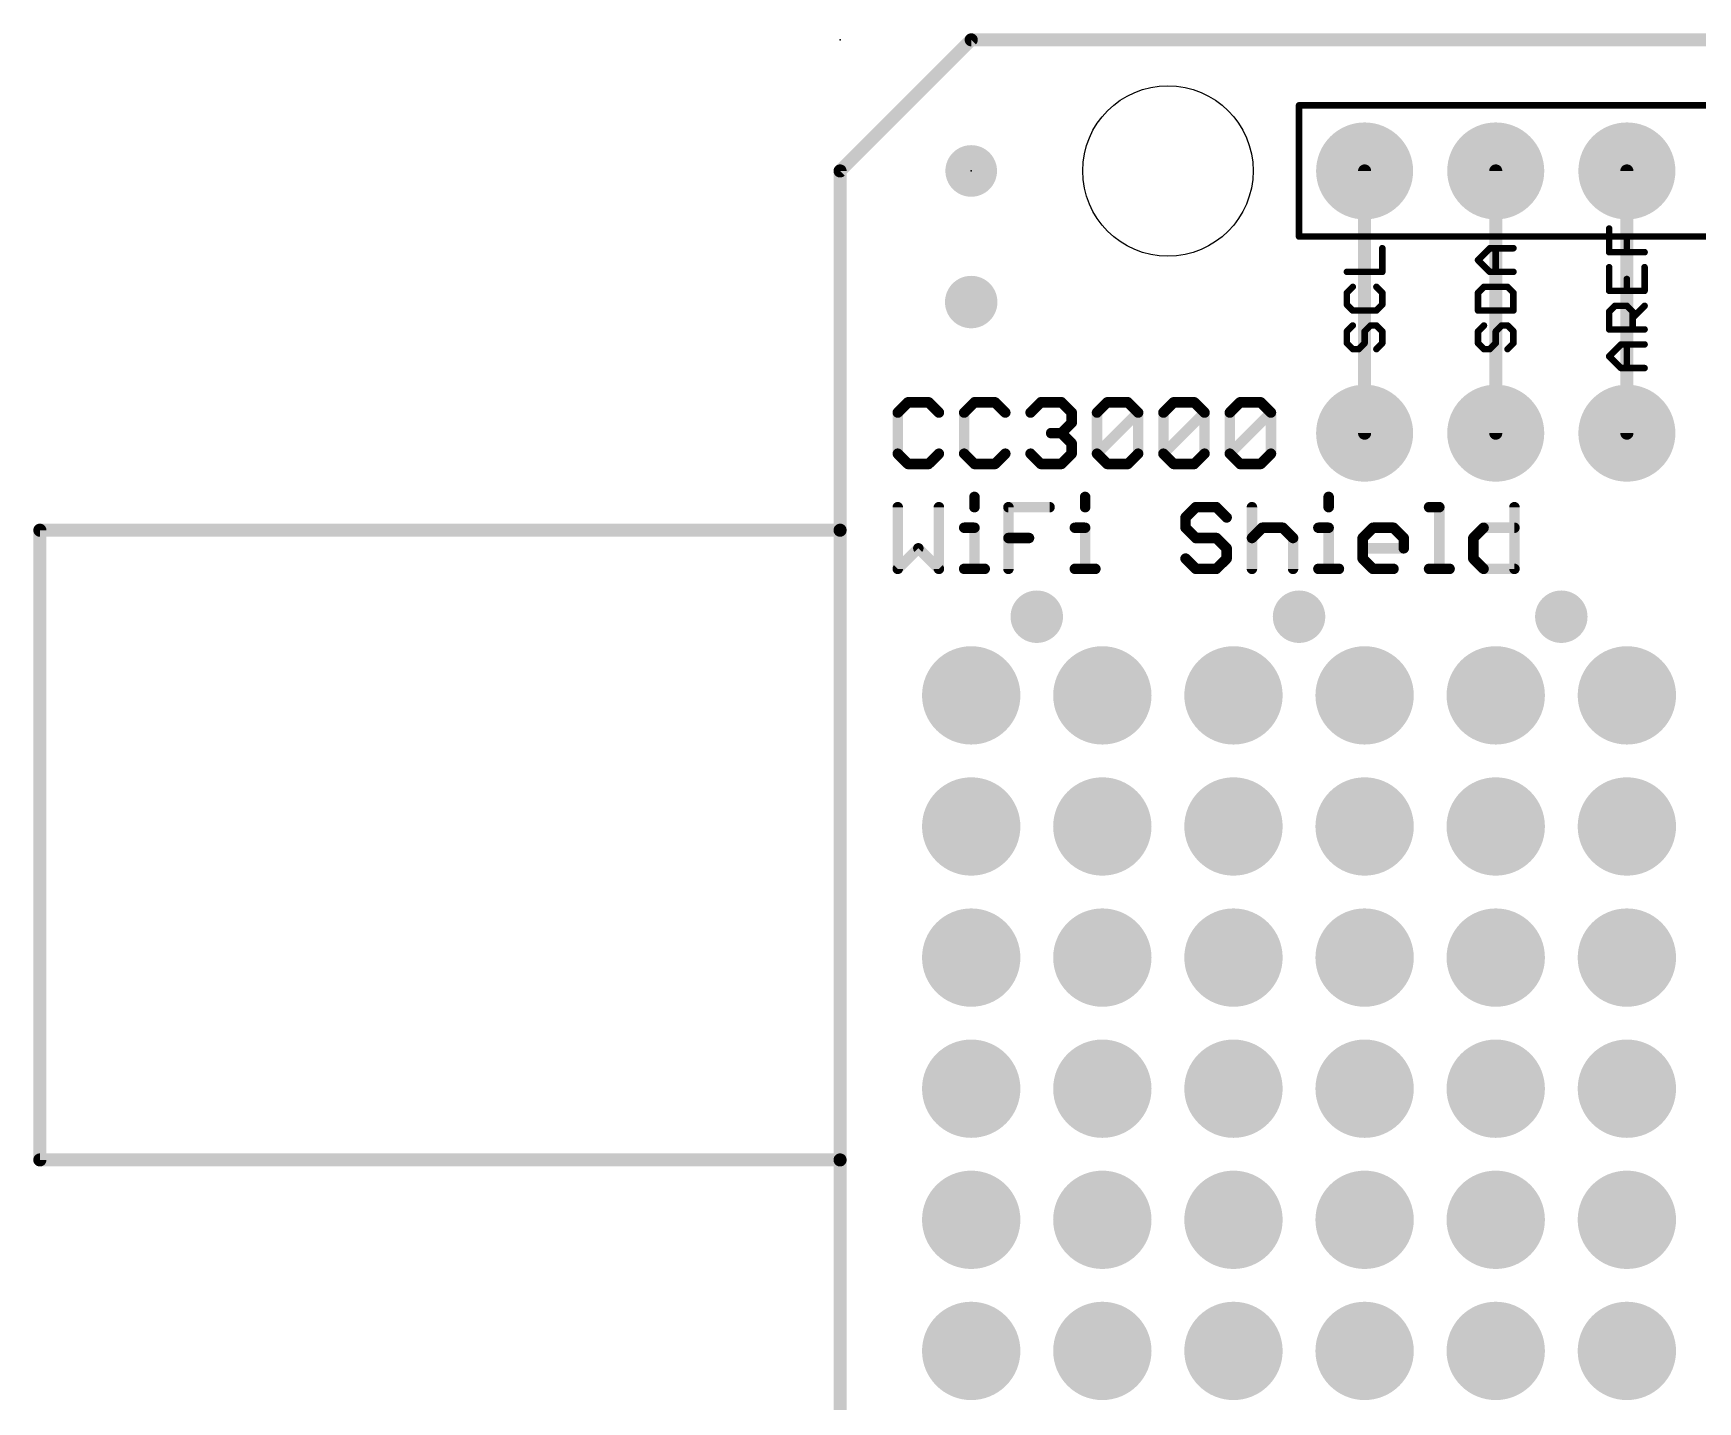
# Model space of a CAD drawing. Extents: x -20 to 87, y -17 to 53.
# Drawn here: x -15.63 to 16.61, y 26.96 to 53.47 of the extents above; entities that cross this region are included whole.
import ezdxf

# ---------------------------------------------------------------- set-up
doc = ezdxf.new("R2010")
doc.units = 0
for name, color, linetype in [('1', 12, 'CONTINUOUS'), ('16', 132, 'CONTINUOUS'), ('17', 110, 'CONTINUOUS'), ('18', 110, 'CONTINUOUS'), ('20', 53, 'CONTINUOUS'), ('21', 41, 'CONTINUOUS'), ('23', 53, 'CONTINUOUS'), ('51', 53, 'CONTINUOUS')]:
    doc.layers.add(name, color=color, linetype=linetype)

# ---------------------------------------------------------------- blocks, each defined once
blk = doc.blocks.new('PIE')
at = {"const_width": 0.5}
blk.add_lwpolyline([(0, -0.25, 1), (0, 0.25, 1), (0, -0.25)], format="xyb", dxfattribs=at)
blk = doc.blocks.new('RECT')
blk.add_solid([(-0.5, -0.5), (0.5, -0.5), (-0.5, 0.5), (0.5, 0.5)])
blk = doc.blocks.new('ROUNDP')
at = {"const_width": 0.5}
blk.add_lwpolyline([(0, -0.25, 1), (0, 0.25, 1), (0, -0.25)], format="xyb", dxfattribs=at)
blk = doc.blocks.new('ROUNDV')
at = {"const_width": 0.5}
blk.add_lwpolyline([(0, -0.25, 1), (0, 0.25, 1), (0, -0.25)], format="xyb", dxfattribs=at)

msp = doc.modelspace()

# ---------------------------------------------------------------- linework, layer by layer
at = {"layer": '1', "const_width": 0.254}
for points in [[(0, 50.8), (2.54, 53.34)], [(2.54, 53.34), (62.23, 53.34)], [(0, 2.54), (0, 50.8)], [(10.16, 50.8), (10.16, 45.72)], [(12.7, 50.8), (12.7, 45.72)], [(15.24, 50.8), (15.24, 45.72)]]:
    msp.add_lwpolyline(points, dxfattribs=at)
at = {"layer": '1', "const_width": 0.127}
for points in [[(2.54, 53.4035, 1), (2.54, 53.2765)], [(2.5849, 53.2951, 1), (2.4951, 53.3849)], [(0.0635, 50.8, 1), (-0.0635, 50.8)], [(-0.0449, 50.8449, 1), (0.0449, 50.7551)], [(10.2235, 50.8, 1), (10.0965, 50.8)], [(12.7635, 50.8, 1), (12.6365, 50.8)], [(15.3035, 50.8, 1), (15.1765, 50.8)], [(10.0965, 45.72, 1), (10.2235, 45.72)], [(12.6365, 45.72, 1), (12.7635, 45.72)], [(15.1765, 45.72, 1), (15.3035, 45.72)]]:
    msp.add_lwpolyline(points, format="xyb", dxfattribs=at)
at = {"layer": '16', "const_width": 0.254}
for points in [[(0, 50.8), (2.54, 53.34)], [(2.54, 53.34), (62.23, 53.34)], [(0, 2.54), (0, 50.8)]]:
    msp.add_lwpolyline(points, dxfattribs=at)
at = {"layer": '16', "const_width": 0.127}
for points in [[(2.54, 53.4035, 1), (2.54, 53.2765)], [(2.5849, 53.2951, 1), (2.4951, 53.3849)], [(0.0635, 50.8, 1), (-0.0635, 50.8)], [(-0.0449, 50.8449, 1), (0.0449, 50.7551)]]:
    msp.add_lwpolyline(points, format="xyb", dxfattribs=at)
at = {"layer": '20', "const_width": 0.2032}
for points in [[(0, 50.8), (2.54, 53.34)], [(2.54, 53.34), (62.23, 53.34)], [(0, 2.54), (0, 50.8)]]:
    msp.add_lwpolyline(points, dxfattribs=at)
at = {"layer": '20', "const_width": 0.1016}
for points in [[(2.54, 53.3908, 1), (2.54, 53.2892)], [(2.5759, 53.3041, 1), (2.5041, 53.3759)], [(0.0508, 50.8, 1), (-0.0508, 50.8)], [(-0.0359, 50.8359, 1), (0.0359, 50.7641)]]:
    msp.add_lwpolyline(points, format="xyb", dxfattribs=at)
at = {"layer": '20'}
msp.add_circle((6.35, 50.8), 1.651, dxfattribs=at)
at = {"layer": '21'}
for points, const_width in [([(14.8965, 49.2261), (14.8965, 49.6837)], 0.127), ([(10.5029, 48.8451), (10.5029, 49.3027)], 0.127), ([(12.3565, 49.0739), (12.5853, 49.3027)], 0.127), ([(12.5853, 49.3027), (13.0429, 49.3027)], 0.127), ([(12.6997, 48.8451), (12.6997, 49.3027)], 0.127), ([(15.2397, 49.2261), (15.2397, 49.4549)], 0.127), ([(12.5853, 48.8451), (12.3565, 49.0739)], 0.127), ([(15.5829, 49.2261), (14.8965, 49.2261)], 0.127), ([(9.8165, 48.8451), (10.5029, 48.8451)], 0.127), ([(13.0429, 48.8451), (12.5853, 48.8451)], 0.127), ([(14.8965, 48.9353), (14.8965, 48.4777)], 0.127), ([(15.2397, 48.4777), (15.2397, 48.7065)], 0.127), ([(15.5829, 48.4777), (15.5829, 48.9353)], 0.127), ([(9.9309, 48.5543), (9.8165, 48.4399)], 0.127), ([(9.8165, 48.4399), (9.8165, 48.2111)], 0.127), ([(10.5029, 48.4399), (10.3885, 48.5543)], 0.127), ([(10.5029, 48.2111), (10.5029, 48.4399)], 0.127), ([(12.4709, 48.5543), (12.3565, 48.4399)], 0.127), ([(12.3565, 48.4399), (12.3565, 48.0967)], 0.127), ([(12.9285, 48.5543), (12.4709, 48.5543)], 0.127), ([(13.0429, 48.4399), (12.9285, 48.5543)], 0.127), ([(13.0429, 48.0967), (13.0429, 48.4399)], 0.127), ([(14.8965, 48.4777), (15.5829, 48.4777)], 0.127), ([(9.8165, 48.2111), (9.9309, 48.0967)], 0.127), ([(9.9309, 48.0967), (10.3885, 48.0967)], 0.127), ([(10.3885, 48.0967), (10.5029, 48.2111)], 0.127), ([(12.3565, 48.0967), (13.0429, 48.0967)], 0.127), ([(14.8965, 48.0724), (15.0109, 48.1868)], 0.127), ([(14.8965, 47.7293), (14.8965, 48.0724)], 0.127), ([(15.0109, 48.1868), (15.2397, 48.1868)], 0.127), ([(15.2397, 48.1868), (15.3541, 48.0724)], 0.127), ([(15.3541, 47.958), (15.5829, 48.1868)], 0.127), ([(15.3541, 48.0724), (15.3541, 47.7293)], 0.127), ([(9.9309, 47.8058), (9.8165, 47.6914)], 0.127), ([(9.8165, 47.6914), (9.8165, 47.4627)], 0.127), ([(10.1597, 47.6914), (10.2741, 47.8058)], 0.127), ([(10.1597, 47.4627), (10.1597, 47.6914)], 0.127), ([(10.2741, 47.8058), (10.3885, 47.8058)], 0.127), ([(10.3885, 47.8058), (10.5029, 47.6914)], 0.127), ([(10.5029, 47.6914), (10.5029, 47.4627)], 0.127), ([(12.4709, 47.8058), (12.3565, 47.6914)], 0.127), ([(12.3565, 47.6914), (12.3565, 47.4627)], 0.127), ([(12.6997, 47.6914), (12.8141, 47.8058)], 0.127), ([(12.6997, 47.4627), (12.6997, 47.6914)], 0.127), ([(12.8141, 47.8058), (12.9285, 47.8058)], 0.127), ([(12.9285, 47.8058), (13.0429, 47.6914)], 0.127), ([(13.0429, 47.6914), (13.0429, 47.4627)], 0.127), ([(15.5829, 47.7293), (14.8965, 47.7293)], 0.127), ([(9.8165, 47.4627), (9.9309, 47.3483)], 0.127), ([(9.9309, 47.3483), (10.0453, 47.3483)], 0.127), ([(10.0453, 47.3483), (10.1597, 47.4627)], 0.127), ([(10.5029, 47.4627), (10.3885, 47.3483)], 0.127), ([(12.3565, 47.4627), (12.4709, 47.3483)], 0.127), ([(12.4709, 47.3483), (12.5853, 47.3483)], 0.127), ([(12.5853, 47.3483), (12.6997, 47.4627)], 0.127), ([(13.0429, 47.4627), (12.9285, 47.3483)], 0.127), ([(14.8965, 47.2096), (15.1253, 47.4384)], 0.127), ([(15.1253, 47.4384), (15.5829, 47.4384)], 0.127), ([(15.2397, 46.9808), (15.2397, 47.4384)], 0.127), ([(15.1253, 46.9808), (14.8965, 47.2096)], 0.127), ([(15.5829, 46.9808), (15.1253, 46.9808)], 0.127), ([(1.3167, 46.3179), (1.1176, 46.1188)], 0.2032), ([(1.1176, 46.1188), (1.1176, 45.3222)], 0.2032), ([(1.715, 46.3179), (1.3167, 46.3179)], 0.2032), ([(1.9141, 46.1188), (1.715, 46.3179)], 0.2032), ([(2.6031, 46.3179), (2.4039, 46.1188)], 0.2032), ([(2.4039, 46.1188), (2.4039, 45.3222)], 0.2032), ([(3.0013, 46.3179), (2.6031, 46.3179)], 0.2032), ([(3.2005, 46.1188), (3.0013, 46.3179)], 0.2032), ([(3.6903, 46.1188), (3.8894, 46.3179)], 0.2032), ([(3.8894, 46.3179), (4.2877, 46.3179)], 0.2032), ([(4.2877, 46.3179), (4.4868, 46.1188)], 0.2032), ([(4.4868, 46.1188), (4.4868, 45.9196)], 0.2032), ([(4.9766, 46.1188), (5.1757, 46.3179)], 0.2032), ([(4.9766, 45.3222), (4.9766, 46.1188)], 0.2032), ([(4.9766, 45.3222), (5.7732, 46.1188)], 0.2032), ([(5.1757, 46.3179), (5.574, 46.3179)], 0.2032), ([(5.574, 46.3179), (5.7732, 46.1188)], 0.2032), ([(5.7732, 46.1188), (5.7732, 45.3222)], 0.2032), ([(6.263, 46.1188), (6.4621, 46.3179)], 0.2032), ([(6.263, 45.3222), (6.263, 46.1188)], 0.2032), ([(6.263, 45.3222), (7.0595, 46.1188)], 0.2032), ([(6.4621, 46.3179), (6.8604, 46.3179)], 0.2032), ([(6.8604, 46.3179), (7.0595, 46.1188)], 0.2032), ([(7.0595, 46.1188), (7.0595, 45.3222)], 0.2032), ([(7.5493, 46.1188), (7.7484, 46.3179)], 0.2032), ([(7.5493, 45.3222), (7.5493, 46.1188)], 0.2032), ([(7.5493, 45.3222), (8.3458, 46.1188)], 0.2032), ([(7.7484, 46.3179), (8.1467, 46.3179)], 0.2032), ([(8.1467, 46.3179), (8.3458, 46.1188)], 0.2032), ([(8.3458, 46.1188), (8.3458, 45.3222)], 0.2032), ([(4.2877, 45.7205), (4.0885, 45.7205)], 0.2032), ([(4.4868, 45.9196), (4.2877, 45.7205)], 0.2032), ([(4.2877, 45.7205), (4.4868, 45.5214)], 0.2032), ([(4.4868, 45.5214), (4.4868, 45.3222)], 0.2032), ([(1.1176, 45.3222), (1.3167, 45.1231)], 0.2032), ([(1.3167, 45.1231), (1.715, 45.1231)], 0.2032), ([(1.715, 45.1231), (1.9141, 45.3222)], 0.2032), ([(2.4039, 45.3222), (2.6031, 45.1231)], 0.2032), ([(2.6031, 45.1231), (3.0013, 45.1231)], 0.2032), ([(3.0013, 45.1231), (3.2005, 45.3222)], 0.2032), ([(3.8894, 45.1231), (3.6903, 45.3222)], 0.2032), ([(4.2877, 45.1231), (3.8894, 45.1231)], 0.2032), ([(4.4868, 45.3222), (4.2877, 45.1231)], 0.2032), ([(5.1757, 45.1231), (4.9766, 45.3222)], 0.2032), ([(5.574, 45.1231), (5.1757, 45.1231)], 0.2032), ([(5.7732, 45.3222), (5.574, 45.1231)], 0.2032), ([(6.4621, 45.1231), (6.263, 45.3222)], 0.2032), ([(6.8604, 45.1231), (6.4621, 45.1231)], 0.2032), ([(7.0595, 45.3222), (6.8604, 45.1231)], 0.2032), ([(7.7484, 45.1231), (7.5493, 45.3222)], 0.2032), ([(8.1467, 45.1231), (7.7484, 45.1231)], 0.2032), ([(8.3458, 45.3222), (8.1467, 45.1231)], 0.2032), ([(2.6031, 44.4851), (2.6031, 44.2859)], 0.2032), ([(4.747, 44.4851), (4.747, 44.2859)], 0.2032), ([(9.4635, 44.4851), (9.4635, 44.2859)], 0.2032), ([(1.1176, 44.2859), (1.1176, 43.0911)], 0.2032), ([(1.9141, 43.0911), (1.9141, 44.2859)], 0.2032), ([(3.2615, 43.0911), (3.2615, 44.2859)], 0.2032), ([(3.2615, 44.2859), (4.058, 44.2859)], 0.2032), ([(6.8909, 44.2859), (6.6917, 44.0868)], 0.2032), ([(6.6917, 44.0868), (6.6917, 43.8876)], 0.2032), ([(7.2891, 44.2859), (6.8909, 44.2859)], 0.2032), ([(7.4883, 44.0868), (7.2891, 44.2859)], 0.2032), ([(7.9781, 44.2859), (7.9781, 43.0911)], 0.2032), ([(11.4083, 44.2859), (11.6074, 44.2859)], 0.2032), ([(11.6074, 44.2859), (11.6074, 43.0911)], 0.2032), ([(13.0624, 44.2859), (13.0624, 43.0911)], 0.2032), ([(2.4039, 43.8876), (2.6031, 43.8876)], 0.2032), ([(2.6031, 43.8876), (2.6031, 43.0911)], 0.2032), ([(4.5478, 43.8876), (4.747, 43.8876)], 0.2032), ([(4.747, 43.8876), (4.747, 43.0911)], 0.2032), ([(6.6917, 43.8876), (6.8909, 43.6885)], 0.2032), ([(7.9781, 43.6885), (8.1772, 43.8876)], 0.2032), ([(8.1772, 43.8876), (8.5755, 43.8876)], 0.2032), ([(8.5755, 43.8876), (8.7746, 43.6885)], 0.2032), ([(9.2644, 43.8876), (9.4635, 43.8876)], 0.2032), ([(9.4635, 43.8876), (9.4635, 43.0911)], 0.2032), ([(10.122, 43.6885), (10.3211, 43.8876)], 0.2032), ([(10.3211, 43.8876), (10.7194, 43.8876)], 0.2032), ([(10.7194, 43.8876), (10.9185, 43.6885)], 0.2032), ([(12.2659, 43.6885), (12.465, 43.8876)], 0.2032), ([(12.465, 43.8876), (13.0624, 43.8876)], 0.2032), ([(1.1176, 43.0911), (1.5159, 43.4894)], 0.2032), ([(1.5159, 43.4894), (1.9141, 43.0911)], 0.2032), ([(3.2615, 43.6885), (3.6598, 43.6885)], 0.2032), ([(6.8909, 43.6885), (7.2891, 43.6885)], 0.2032), ([(7.2891, 43.6885), (7.4883, 43.4894)], 0.2032), ([(7.4883, 43.4894), (7.4883, 43.2902)], 0.2032), ([(8.7746, 43.6885), (8.7746, 43.0911)], 0.2032), ([(10.122, 43.2902), (10.122, 43.6885)], 0.2032), ([(10.9185, 43.4894), (10.122, 43.4894)], 0.2032), ([(10.9185, 43.6885), (10.9185, 43.4894)], 0.2032), ([(12.2659, 43.2902), (12.2659, 43.6885)], 0.2032), ([(6.8909, 43.0911), (6.6917, 43.2902)], 0.2032), ([(7.4883, 43.2902), (7.2891, 43.0911)], 0.2032), ([(10.3211, 43.0911), (10.122, 43.2902)], 0.2032), ([(12.465, 43.0911), (12.2659, 43.2902)], 0.2032), ([(2.4039, 43.0911), (2.8022, 43.0911)], 0.2032), ([(4.5478, 43.0911), (4.9461, 43.0911)], 0.2032), ([(7.2891, 43.0911), (6.8909, 43.0911)], 0.2032), ([(9.2644, 43.0911), (9.6627, 43.0911)], 0.2032), ([(10.7194, 43.0911), (10.3211, 43.0911)], 0.2032), ([(11.4083, 43.0911), (11.8066, 43.0911)], 0.2032), ([(13.0624, 43.0911), (12.465, 43.0911)], 0.2032)]:
    msp.add_lwpolyline(points, dxfattribs=dict(at, const_width=const_width))
for points, const_width in [([(14.9283, 49.6837, 1), (14.8648, 49.6837)], 0.0635), ([(10.5347, 49.3027, 1), (10.4711, 49.3027)], 0.0635), ([(12.5853, 49.3344, 1), (12.5853, 49.2709)], 0.0635), ([(12.6078, 49.2802, 1), (12.5629, 49.3251)], 0.0635), ([(12.7315, 49.3027, 1), (12.668, 49.3027)], 0.0635), ([(13.0429, 49.2709, 1), (13.0429, 49.3344)], 0.0635), ([(15.2715, 49.4549, 1), (15.208, 49.4549)], 0.0635), ([(12.379, 49.0963, 1), (12.3341, 49.0514)], 0.0635), ([(12.3341, 49.0963, 1), (12.379, 49.0514)], 0.0635), ([(14.8965, 49.2578, 1), (14.8965, 49.1943)], 0.0635), ([(14.8648, 49.2261, 1), (14.9283, 49.2261)], 0.0635), ([(15.208, 49.2261, 1), (15.2715, 49.2261)], 0.0635), ([(15.5829, 49.1943, 1), (15.5829, 49.2578)], 0.0635), ([(9.8165, 48.8768, 1), (9.8165, 48.8133)], 0.0635), ([(10.4711, 48.8451, 1), (10.5347, 48.8451)], 0.0635), ([(10.5029, 48.8133, 1), (10.5029, 48.8768)], 0.0635), ([(12.5853, 48.8768, 1), (12.5853, 48.8133)], 0.0635), ([(12.5629, 48.8226, 1), (12.6078, 48.8675)], 0.0635), ([(12.668, 48.8451, 1), (12.7315, 48.8451)], 0.0635), ([(13.0429, 48.8133, 1), (13.0429, 48.8768)], 0.0635), ([(14.9283, 48.9353, 1), (14.8648, 48.9353)], 0.0635), ([(15.2715, 48.7065, 1), (15.208, 48.7065)], 0.0635), ([(15.6147, 48.9353, 1), (15.5511, 48.9353)], 0.0635), ([(9.8483, 48.4399, 1), (9.7848, 48.4399)], 0.0635), ([(9.7941, 48.4623, 1), (9.839, 48.4174)], 0.0635), ([(9.9534, 48.5318, 1), (9.9085, 48.5767)], 0.0635), ([(10.411, 48.5767, 1), (10.3661, 48.5318)], 0.0635), ([(10.5347, 48.4399, 1), (10.4711, 48.4399)], 0.0635), ([(10.4804, 48.4174, 1), (10.5254, 48.4623)], 0.0635), ([(12.3883, 48.4399, 1), (12.3248, 48.4399)], 0.0635), ([(12.3341, 48.4623, 1), (12.379, 48.4174)], 0.0635), ([(12.4709, 48.586, 1), (12.4709, 48.5225)], 0.0635), ([(12.4934, 48.5318, 1), (12.4485, 48.5767)], 0.0635), ([(12.951, 48.5767, 1), (12.9061, 48.5318)], 0.0635), ([(12.9285, 48.5225, 1), (12.9285, 48.586)], 0.0635), ([(13.0747, 48.4399, 1), (13.0112, 48.4399)], 0.0635), ([(13.0204, 48.4174, 1), (13.0654, 48.4623)], 0.0635), ([(14.8965, 48.5094, 1), (14.8965, 48.4459)], 0.0635), ([(14.8648, 48.4777, 1), (14.9283, 48.4777)], 0.0635), ([(15.208, 48.4777, 1), (15.2715, 48.4777)], 0.0635), ([(15.5511, 48.4777, 1), (15.6147, 48.4777)], 0.0635), ([(15.5829, 48.4459, 1), (15.5829, 48.5094)], 0.0635), ([(9.7848, 48.2111, 1), (9.8483, 48.2111)], 0.0635), ([(9.839, 48.2335, 1), (9.7941, 48.1886)], 0.0635), ([(9.9309, 48.1284, 1), (9.9309, 48.0649)], 0.0635), ([(9.9085, 48.0742, 1), (9.9534, 48.1191)], 0.0635), ([(10.3661, 48.1191, 1), (10.411, 48.0742)], 0.0635), ([(10.3885, 48.0649, 1), (10.3885, 48.1284)], 0.0635), ([(10.4711, 48.2111, 1), (10.5347, 48.2111)], 0.0635), ([(10.5254, 48.1886, 1), (10.4804, 48.2335)], 0.0635), ([(12.3565, 48.1284, 1), (12.3565, 48.0649)], 0.0635), ([(12.3248, 48.0967, 1), (12.3883, 48.0967)], 0.0635), ([(13.0112, 48.0967, 1), (13.0747, 48.0967)], 0.0635), ([(13.0429, 48.0649, 1), (13.0429, 48.1284)], 0.0635), ([(14.9283, 48.0724, 1), (14.8648, 48.0724)], 0.0635), ([(14.8741, 48.0949, 1), (14.919, 48.05)], 0.0635), ([(15.0109, 48.2186, 1), (15.0109, 48.1551)], 0.0635), ([(15.0334, 48.1644, 1), (14.9885, 48.2093)], 0.0635), ([(15.2622, 48.2093, 1), (15.2173, 48.1644)], 0.0635), ([(15.2397, 48.1551, 1), (15.2397, 48.2186)], 0.0635), ([(15.3859, 48.0724, 1), (15.3224, 48.0724)], 0.0635), ([(15.3317, 48.05, 1), (15.3766, 48.0949)], 0.0635), ([(15.6054, 48.1644, 1), (15.5604, 48.2093)], 0.0635), ([(9.8483, 47.6914, 1), (9.7848, 47.6914)], 0.0635), ([(9.7941, 47.7139, 1), (9.839, 47.669)], 0.0635), ([(9.9534, 47.7834, 1), (9.9085, 47.8283)], 0.0635), ([(10.1915, 47.6914, 1), (10.128, 47.6914)], 0.0635), ([(10.1373, 47.7139, 1), (10.1822, 47.669)], 0.0635), ([(10.2741, 47.8376, 1), (10.2741, 47.7741)], 0.0635), ([(10.2966, 47.7834, 1), (10.2517, 47.8283)], 0.0635), ([(10.411, 47.8283, 1), (10.3661, 47.7834)], 0.0635), ([(10.3885, 47.7741, 1), (10.3885, 47.8376)], 0.0635), ([(10.5347, 47.6914, 1), (10.4711, 47.6914)], 0.0635), ([(10.4804, 47.669, 1), (10.5254, 47.7139)], 0.0635), ([(12.3883, 47.6914, 1), (12.3248, 47.6914)], 0.0635), ([(12.3341, 47.7139, 1), (12.379, 47.669)], 0.0635), ([(12.4934, 47.7834, 1), (12.4485, 47.8283)], 0.0635), ([(12.7315, 47.6914, 1), (12.668, 47.6914)], 0.0635), ([(12.6773, 47.7139, 1), (12.7222, 47.669)], 0.0635), ([(12.8141, 47.8376, 1), (12.8141, 47.7741)], 0.0635), ([(12.8366, 47.7834, 1), (12.7917, 47.8283)], 0.0635), ([(12.951, 47.8283, 1), (12.9061, 47.7834)], 0.0635), ([(12.9285, 47.7741, 1), (12.9285, 47.8376)], 0.0635), ([(13.0747, 47.6914, 1), (13.0112, 47.6914)], 0.0635), ([(13.0204, 47.669, 1), (13.0654, 47.7139)], 0.0635), ([(14.8965, 47.761, 1), (14.8965, 47.6975)], 0.0635), ([(14.8648, 47.7293, 1), (14.9283, 47.7293)], 0.0635), ([(15.3317, 47.9805, 1), (15.3766, 47.9356)], 0.0635), ([(15.3224, 47.7293, 1), (15.3859, 47.7293)], 0.0635), ([(15.5829, 47.6975, 1), (15.5829, 47.761)], 0.0635), ([(9.7848, 47.4627, 1), (9.8483, 47.4627)], 0.0635), ([(9.839, 47.4851, 1), (9.7941, 47.4402)], 0.0635), ([(9.9309, 47.38, 1), (9.9309, 47.3165)], 0.0635), ([(9.9085, 47.3258, 1), (9.9534, 47.3707)], 0.0635), ([(10.0229, 47.3707, 1), (10.0678, 47.3258)], 0.0635), ([(10.0453, 47.3165, 1), (10.0453, 47.38)], 0.0635), ([(10.128, 47.4627, 1), (10.1915, 47.4627)], 0.0635), ([(10.1822, 47.4402, 1), (10.1373, 47.4851)], 0.0635), ([(10.3661, 47.3707, 1), (10.411, 47.3258)], 0.0635), ([(10.4711, 47.4627, 1), (10.5347, 47.4627)], 0.0635), ([(10.5254, 47.4402, 1), (10.4804, 47.4851)], 0.0635), ([(12.3248, 47.4627, 1), (12.3883, 47.4627)], 0.0635), ([(12.379, 47.4851, 1), (12.3341, 47.4402)], 0.0635), ([(12.4709, 47.38, 1), (12.4709, 47.3165)], 0.0635), ([(12.4485, 47.3258, 1), (12.4934, 47.3707)], 0.0635), ([(12.5629, 47.3707, 1), (12.6078, 47.3258)], 0.0635), ([(12.5853, 47.3165, 1), (12.5853, 47.38)], 0.0635), ([(12.668, 47.4627, 1), (12.7315, 47.4627)], 0.0635), ([(12.7222, 47.4402, 1), (12.6773, 47.4851)], 0.0635), ([(12.9061, 47.3707, 1), (12.951, 47.3258)], 0.0635), ([(13.0112, 47.4627, 1), (13.0747, 47.4627)], 0.0635), ([(13.0654, 47.4402, 1), (13.0204, 47.4851)], 0.0635), ([(15.1253, 47.4702, 1), (15.1253, 47.4067)], 0.0635), ([(15.1478, 47.416, 1), (15.1029, 47.4609)], 0.0635), ([(15.2715, 47.4384, 1), (15.208, 47.4384)], 0.0635), ([(15.5829, 47.4067, 1), (15.5829, 47.4702)], 0.0635), ([(14.919, 47.2321, 1), (14.8741, 47.1872)], 0.0635), ([(14.8741, 47.2321, 1), (14.919, 47.1872)], 0.0635), ([(15.1253, 47.0126, 1), (15.1253, 46.9491)], 0.0635), ([(15.1029, 46.9584, 1), (15.1478, 47.0033)], 0.0635), ([(15.208, 46.9808, 1), (15.2715, 46.9808)], 0.0635), ([(15.5829, 46.9491, 1), (15.5829, 47.0126)], 0.0635), ([(1.1684, 46.1188, 1), (1.0668, 46.1188)], 0.1016), ([(1.0817, 46.1547, 1), (1.1535, 46.0829)], 0.1016), ([(1.3167, 46.3687, 1), (1.3167, 46.2671)], 0.1016), ([(1.3527, 46.282, 1), (1.2808, 46.3538)], 0.1016), ([(1.7509, 46.3538, 1), (1.6791, 46.282)], 0.1016), ([(1.715, 46.2671, 1), (1.715, 46.3687)], 0.1016), ([(1.8782, 46.0829, 1), (1.9501, 46.1547)], 0.1016), ([(2.4547, 46.1188, 1), (2.3531, 46.1188)], 0.1016), ([(2.368, 46.1547, 1), (2.4399, 46.0829)], 0.1016), ([(2.6031, 46.3687, 1), (2.6031, 46.2671)], 0.1016), ([(2.639, 46.282, 1), (2.5672, 46.3538)], 0.1016), ([(3.0373, 46.3538, 1), (2.9654, 46.282)], 0.1016), ([(3.0013, 46.2671, 1), (3.0013, 46.3687)], 0.1016), ([(3.1646, 46.0829, 1), (3.2364, 46.1547)], 0.1016), ([(3.6544, 46.1547, 1), (3.7262, 46.0829)], 0.1016), ([(3.8894, 46.3687, 1), (3.8894, 46.2671)], 0.1016), ([(3.9253, 46.282, 1), (3.8535, 46.3538)], 0.1016), ([(4.3236, 46.3538, 1), (4.2518, 46.282)], 0.1016), ([(4.2877, 46.2671, 1), (4.2877, 46.3687)], 0.1016), ([(4.5376, 46.1188, 1), (4.436, 46.1188)], 0.1016), ([(4.4509, 46.0829, 1), (4.5227, 46.1547)], 0.1016), ([(5.0274, 46.1188, 1), (4.9258, 46.1188)], 0.1016), ([(4.9407, 46.1547, 1), (5.0125, 46.0829)], 0.1016), ([(5.1757, 46.3687, 1), (5.1757, 46.2671)], 0.1016), ([(5.2117, 46.282, 1), (5.1398, 46.3538)], 0.1016), ([(5.6099, 46.3538, 1), (5.5381, 46.282)], 0.1016), ([(5.574, 46.2671, 1), (5.574, 46.3687)], 0.1016), ([(5.824, 46.1188, 1), (5.7224, 46.1188)], 0.1016), ([(5.8091, 46.0829, 1), (5.7372, 46.1547)], 0.1016), ([(5.7372, 46.0829, 1), (5.8091, 46.1547)], 0.1016), ([(6.227, 46.1547, 1), (6.2989, 46.0829)], 0.1016), ([(6.3137, 46.1188, 1), (6.2122, 46.1188)], 0.1016), ([(6.4621, 46.3687, 1), (6.4621, 46.2671)], 0.1016), ([(6.498, 46.282, 1), (6.4262, 46.3538)], 0.1016), ([(6.8963, 46.3538, 1), (6.8244, 46.282)], 0.1016), ([(6.8604, 46.2671, 1), (6.8604, 46.3687)], 0.1016), ([(7.1103, 46.1188, 1), (7.0087, 46.1188)], 0.1016), ([(7.0954, 46.0829, 1), (7.0236, 46.1547)], 0.1016), ([(7.0236, 46.0829, 1), (7.0954, 46.1547)], 0.1016), ([(7.6001, 46.1188, 1), (7.4985, 46.1188)], 0.1016), ([(7.5134, 46.1547, 1), (7.5852, 46.0829)], 0.1016), ([(7.7484, 46.3687, 1), (7.7484, 46.2671)], 0.1016), ([(7.7843, 46.282, 1), (7.7125, 46.3538)], 0.1016), ([(8.1826, 46.3538, 1), (8.1108, 46.282)], 0.1016), ([(8.1467, 46.2671, 1), (8.1467, 46.3687)], 0.1016), ([(8.3966, 46.1188, 1), (8.295, 46.1188)], 0.1016), ([(8.3818, 46.0829, 1), (8.3099, 46.1547)], 0.1016), ([(8.3099, 46.0829, 1), (8.3818, 46.1547)], 0.1016), ([(4.0885, 45.7713, 1), (4.0885, 45.6697)], 0.1016), ([(4.3236, 45.7564, 1), (4.2518, 45.6846)], 0.1016), ([(4.2518, 45.7564, 1), (4.3236, 45.6846)], 0.1016), ([(4.2877, 45.6697, 1), (4.2877, 45.7713)], 0.1016), ([(4.436, 45.9196, 1), (4.5376, 45.9196)], 0.1016), ([(4.5227, 45.8837, 1), (4.4509, 45.9556)], 0.1016), ([(4.5376, 45.5214, 1), (4.436, 45.5214)], 0.1016), ([(4.4509, 45.4855, 1), (4.5227, 45.5573)], 0.1016), ([(1.1535, 45.3582, 1), (1.0817, 45.2863)], 0.1016), ([(1.0668, 45.3222, 1), (1.1684, 45.3222)], 0.1016), ([(1.3167, 45.1739, 1), (1.3167, 45.0723)], 0.1016), ([(1.2808, 45.0872, 1), (1.3527, 45.159)], 0.1016), ([(1.6791, 45.159, 1), (1.7509, 45.0872)], 0.1016), ([(1.715, 45.0723, 1), (1.715, 45.1739)], 0.1016), ([(1.9501, 45.2863, 1), (1.8782, 45.3582)], 0.1016), ([(2.4399, 45.3582, 1), (2.368, 45.2863)], 0.1016), ([(2.3531, 45.3222, 1), (2.4547, 45.3222)], 0.1016), ([(2.6031, 45.1739, 1), (2.6031, 45.0723)], 0.1016), ([(2.5672, 45.0872, 1), (2.639, 45.159)], 0.1016), ([(2.9654, 45.159, 1), (3.0373, 45.0872)], 0.1016), ([(3.0013, 45.0723, 1), (3.0013, 45.1739)], 0.1016), ([(3.2364, 45.2863, 1), (3.1646, 45.3582)], 0.1016), ([(3.7262, 45.3582, 1), (3.6544, 45.2863)], 0.1016), ([(3.8894, 45.1739, 1), (3.8894, 45.0723)], 0.1016), ([(3.8535, 45.0872, 1), (3.9253, 45.159)], 0.1016), ([(4.2518, 45.159, 1), (4.3236, 45.0872)], 0.1016), ([(4.2877, 45.0723, 1), (4.2877, 45.1739)], 0.1016), ([(4.436, 45.3222, 1), (4.5376, 45.3222)], 0.1016), ([(4.5227, 45.2863, 1), (4.4509, 45.3582)], 0.1016), ([(5.0125, 45.3582, 1), (4.9407, 45.2863)], 0.1016), ([(4.9407, 45.3582, 1), (5.0125, 45.2863)], 0.1016), ([(4.9258, 45.3222, 1), (5.0274, 45.3222)], 0.1016), ([(5.1757, 45.1739, 1), (5.1757, 45.0723)], 0.1016), ([(5.1398, 45.0872, 1), (5.2117, 45.159)], 0.1016), ([(5.5381, 45.159, 1), (5.6099, 45.0872)], 0.1016), ([(5.574, 45.0723, 1), (5.574, 45.1739)], 0.1016), ([(5.7224, 45.3222, 1), (5.824, 45.3222)], 0.1016), ([(5.8091, 45.2863, 1), (5.7372, 45.3582)], 0.1016), ([(6.2989, 45.3582, 1), (6.227, 45.2863)], 0.1016), ([(6.227, 45.3582, 1), (6.2989, 45.2863)], 0.1016), ([(6.2122, 45.3222, 1), (6.3137, 45.3222)], 0.1016), ([(6.4621, 45.1739, 1), (6.4621, 45.0723)], 0.1016), ([(6.4262, 45.0872, 1), (6.498, 45.159)], 0.1016), ([(6.8244, 45.159, 1), (6.8963, 45.0872)], 0.1016), ([(6.8604, 45.0723, 1), (6.8604, 45.1739)], 0.1016), ([(7.0087, 45.3222, 1), (7.1103, 45.3222)], 0.1016), ([(7.0954, 45.2863, 1), (7.0236, 45.3582)], 0.1016), ([(7.5852, 45.3582, 1), (7.5134, 45.2863)], 0.1016), ([(7.5134, 45.3582, 1), (7.5852, 45.2863)], 0.1016), ([(7.4985, 45.3222, 1), (7.6001, 45.3222)], 0.1016), ([(7.7484, 45.1739, 1), (7.7484, 45.0723)], 0.1016), ([(7.7125, 45.0872, 1), (7.7843, 45.159)], 0.1016), ([(8.1108, 45.159, 1), (8.1826, 45.0872)], 0.1016), ([(8.1467, 45.0723, 1), (8.1467, 45.1739)], 0.1016), ([(8.295, 45.3222, 1), (8.3966, 45.3222)], 0.1016), ([(8.3818, 45.2863, 1), (8.3099, 45.3582)], 0.1016), ([(2.6539, 44.4851, 1), (2.5523, 44.4851)], 0.1016), ([(4.7978, 44.4851, 1), (4.6962, 44.4851)], 0.1016), ([(9.5143, 44.4851, 1), (9.4127, 44.4851)], 0.1016), ([(1.1684, 44.2859, 1), (1.0668, 44.2859)], 0.1016), ([(1.9649, 44.2859, 1), (1.8633, 44.2859)], 0.1016), ([(2.5523, 44.2859, 1), (2.6539, 44.2859)], 0.1016), ([(3.3123, 44.2859, 1), (3.2107, 44.2859)], 0.1016), ([(3.2615, 44.3367, 1), (3.2615, 44.2351)], 0.1016), ([(4.058, 44.2351, 1), (4.058, 44.3367)], 0.1016), ([(4.6962, 44.2859, 1), (4.7978, 44.2859)], 0.1016), ([(6.7425, 44.0868, 1), (6.6409, 44.0868)], 0.1016), ([(6.6558, 44.1227, 1), (6.7277, 44.0509)], 0.1016), ([(6.8909, 44.3367, 1), (6.8909, 44.2351)], 0.1016), ([(6.9268, 44.25, 1), (6.8549, 44.3218)], 0.1016), ([(7.3251, 44.3218, 1), (7.2532, 44.25)], 0.1016), ([(7.2891, 44.2351, 1), (7.2891, 44.3367)], 0.1016), ([(7.4524, 44.0509, 1), (7.5242, 44.1227)], 0.1016), ([(8.0289, 44.2859, 1), (7.9273, 44.2859)], 0.1016), ([(9.4127, 44.2859, 1), (9.5143, 44.2859)], 0.1016), ([(11.4083, 44.3367, 1), (11.4083, 44.2351)], 0.1016), ([(11.6582, 44.2859, 1), (11.5566, 44.2859)], 0.1016), ([(11.6074, 44.2351, 1), (11.6074, 44.3367)], 0.1016), ([(13.1132, 44.2859, 1), (13.0116, 44.2859)], 0.1016), ([(2.4039, 43.9384, 1), (2.4039, 43.8368)], 0.1016), ([(2.6539, 43.8876, 1), (2.5523, 43.8876)], 0.1016), ([(2.6031, 43.8368, 1), (2.6031, 43.9384)], 0.1016), ([(4.5478, 43.9384, 1), (4.5478, 43.8368)], 0.1016), ([(4.7978, 43.8876, 1), (4.6962, 43.8876)], 0.1016), ([(4.747, 43.8368, 1), (4.747, 43.9384)], 0.1016), ([(6.7277, 43.9236, 1), (6.6558, 43.8517)], 0.1016), ([(6.6409, 43.8876, 1), (6.7425, 43.8876)], 0.1016), ([(8.1772, 43.9384, 1), (8.1772, 43.8368)], 0.1016), ([(8.2131, 43.8517, 1), (8.1413, 43.9236)], 0.1016), ([(8.6114, 43.9236, 1), (8.5396, 43.8517)], 0.1016), ([(8.5755, 43.8368, 1), (8.5755, 43.9384)], 0.1016), ([(9.2644, 43.9384, 1), (9.2644, 43.8368)], 0.1016), ([(9.5143, 43.8876, 1), (9.4127, 43.8876)], 0.1016), ([(9.4635, 43.8368, 1), (9.4635, 43.9384)], 0.1016), ([(10.3211, 43.9384, 1), (10.3211, 43.8368)], 0.1016), ([(10.357, 43.8517, 1), (10.2852, 43.9236)], 0.1016), ([(10.7553, 43.9236, 1), (10.6835, 43.8517)], 0.1016), ([(10.7194, 43.8368, 1), (10.7194, 43.9384)], 0.1016), ([(12.465, 43.9384, 1), (12.465, 43.8368)], 0.1016), ([(12.5009, 43.8517, 1), (12.4291, 43.9236)], 0.1016), ([(13.0624, 43.8368, 1), (13.0624, 43.9384)], 0.1016), ([(1.5518, 43.5253, 1), (1.48, 43.4535)], 0.1016), ([(1.5518, 43.4535, 1), (1.48, 43.5253)], 0.1016), ([(3.2615, 43.7393, 1), (3.2615, 43.6377)], 0.1016), ([(3.6598, 43.6377, 1), (3.6598, 43.7393)], 0.1016), ([(6.8909, 43.7393, 1), (6.8909, 43.6377)], 0.1016), ([(6.8549, 43.6526, 1), (6.9268, 43.7244)], 0.1016), ([(7.3251, 43.7244, 1), (7.2532, 43.6526)], 0.1016), ([(7.2891, 43.6377, 1), (7.2891, 43.7393)], 0.1016), ([(7.5391, 43.4894, 1), (7.4375, 43.4894)], 0.1016), ([(7.4524, 43.4535, 1), (7.5242, 43.5253)], 0.1016), ([(7.9421, 43.7244, 1), (8.014, 43.6526)], 0.1016), ([(8.8254, 43.6885, 1), (8.7238, 43.6885)], 0.1016), ([(8.7387, 43.6526, 1), (8.8105, 43.7244)], 0.1016), ([(10.086, 43.7244, 1), (10.1579, 43.6526)], 0.1016), ([(10.1728, 43.6885, 1), (10.0712, 43.6885)], 0.1016), ([(10.122, 43.5402, 1), (10.122, 43.4386)], 0.1016), ([(10.9693, 43.6885, 1), (10.8677, 43.6885)], 0.1016), ([(10.8677, 43.4894, 1), (10.9693, 43.4894)], 0.1016), ([(10.8826, 43.6526, 1), (10.9544, 43.7244)], 0.1016), ([(10.9185, 43.4386, 1), (10.9185, 43.5402)], 0.1016), ([(12.2299, 43.7244, 1), (12.3018, 43.6526)], 0.1016), ([(12.3167, 43.6885, 1), (12.2151, 43.6885)], 0.1016), ([(6.7277, 43.3262, 1), (6.6558, 43.2543)], 0.1016), ([(7.4375, 43.2902, 1), (7.5391, 43.2902)], 0.1016), ([(7.5242, 43.2543, 1), (7.4524, 43.3262)], 0.1016), ([(10.1579, 43.3262, 1), (10.086, 43.2543)], 0.1016), ([(10.0712, 43.2902, 1), (10.1728, 43.2902)], 0.1016), ([(12.3018, 43.3262, 1), (12.2299, 43.2543)], 0.1016), ([(12.2151, 43.2902, 1), (12.3167, 43.2902)], 0.1016), ([(1.0817, 43.127, 1), (1.1535, 43.0552)], 0.1016), ([(1.0668, 43.0911, 1), (1.1684, 43.0911)], 0.1016), ([(1.8633, 43.0911, 1), (1.9649, 43.0911)], 0.1016), ([(1.8782, 43.0552, 1), (1.9501, 43.127)], 0.1016), ([(2.4039, 43.1419, 1), (2.4039, 43.0403)], 0.1016), ([(2.5523, 43.0911, 1), (2.6539, 43.0911)], 0.1016), ([(2.8022, 43.0403, 1), (2.8022, 43.1419)], 0.1016), ([(3.2107, 43.0911, 1), (3.3123, 43.0911)], 0.1016), ([(4.5478, 43.1419, 1), (4.5478, 43.0403)], 0.1016), ([(4.6962, 43.0911, 1), (4.7978, 43.0911)], 0.1016), ([(4.9461, 43.0403, 1), (4.9461, 43.1419)], 0.1016), ([(6.8909, 43.1419, 1), (6.8909, 43.0403)], 0.1016), ([(6.8549, 43.0552, 1), (6.9268, 43.127)], 0.1016), ([(7.2532, 43.127, 1), (7.3251, 43.0552)], 0.1016), ([(7.2891, 43.0403, 1), (7.2891, 43.1419)], 0.1016), ([(7.9273, 43.0911, 1), (8.0289, 43.0911)], 0.1016), ([(8.7238, 43.0911, 1), (8.8254, 43.0911)], 0.1016), ([(9.2644, 43.1419, 1), (9.2644, 43.0403)], 0.1016), ([(9.4127, 43.0911, 1), (9.5143, 43.0911)], 0.1016), ([(9.6627, 43.0403, 1), (9.6627, 43.1419)], 0.1016), ([(10.3211, 43.1419, 1), (10.3211, 43.0403)], 0.1016), ([(10.2852, 43.0552, 1), (10.357, 43.127)], 0.1016), ([(10.7194, 43.0403, 1), (10.7194, 43.1419)], 0.1016), ([(11.4083, 43.1419, 1), (11.4083, 43.0403)], 0.1016), ([(11.5566, 43.0911, 1), (11.6582, 43.0911)], 0.1016), ([(11.8066, 43.0403, 1), (11.8066, 43.1419)], 0.1016), ([(12.465, 43.1419, 1), (12.465, 43.0403)], 0.1016), ([(12.4291, 43.0552, 1), (12.5009, 43.127)], 0.1016), ([(13.0116, 43.0911, 1), (13.1132, 43.0911)], 0.1016), ([(13.0624, 43.0403, 1), (13.0624, 43.1419)], 0.1016)]:
    msp.add_lwpolyline(points, format="xyb", dxfattribs=dict(at, const_width=const_width))
at = {"layer": '23'}
for p in [(0, 53.34), (2.54, 50.8)]:
    msp.add_point(p, dxfattribs=at)
at = {"layer": '51'}
for points, const_width in [([(2.54, 53.34), (0, 50.8)], 0.254), ([(55.88, 53.34), (2.54, 53.34)], 0.254), ([(8.89, 49.53), (8.89, 52.07)], 0.127), ([(8.89, 52.07), (34.29, 52.07)], 0.127), ([(0, 50.8), (0, 43.84)], 0.254), ([(34.29, 49.53), (8.89, 49.53)], 0.127), ([(-15.5, 43.84), (-15.5, 31.64)], 0.254), ([(-15.5, 43.84), (0, 43.84)], 0.254), ([(0, 43.84), (0, 31.64)], 0.254), ([(-15.5, 31.64), (0, 31.64)], 0.254), ([(0, 31.64), (0, 2.54)], 0.254)]:
    msp.add_lwpolyline(points, dxfattribs=dict(at, const_width=const_width))
for points, const_width in [([(2.54, 53.4035, 1), (2.54, 53.2765)], 0.127), ([(2.5849, 53.2951, 1), (2.4951, 53.3849)], 0.127), ([(8.9218, 52.07, 1), (8.8582, 52.07)], 0.0635), ([(8.89, 52.1018, 1), (8.89, 52.0382)], 0.0635), ([(0.0635, 50.8, 1), (-0.0635, 50.8)], 0.127), ([(-0.0449, 50.8449, 1), (0.0449, 50.7551)], 0.127), ([(8.89, 49.5618, 1), (8.89, 49.4982)], 0.0635), ([(8.8582, 49.53, 1), (8.9218, 49.53)], 0.0635), ([(-15.4365, 43.84, 1), (-15.5635, 43.84)], 0.127), ([(-15.5, 43.9035, 1), (-15.5, 43.7765)], 0.127), ([(0.0635, 43.84, 1), (-0.0635, 43.84)], 0.127), ([(-0.0635, 43.84, 1), (0.0635, 43.84)], 0.127), ([(0, 43.7765, 1), (0, 43.9035)], 0.127), ([(-15.5, 31.7035, 1), (-15.5, 31.5765)], 0.127), ([(-15.5635, 31.64, 1), (-15.4365, 31.64)], 0.127), ([(0.0635, 31.64, 1), (-0.0635, 31.64)], 0.127), ([(-0.0635, 31.64, 1), (0.0635, 31.64)], 0.127), ([(0, 31.5765, 1), (0, 31.7035)], 0.127)]:
    msp.add_lwpolyline(points, format="xyb", dxfattribs=dict(at, const_width=const_width))

# ---------------------------------------------------------------- block references
at = {"layer": '1'}
msp.add_blockref('PIE', (2.54, 50.8), dxfattribs=at)
at = {"layer": '17', "xscale": 1.8796, "yscale": 1.8796}
for p in [(10.16, 50.8), (10.16, 50.8), (12.7, 50.8), (12.7, 50.8), (15.24, 50.8), (15.24, 50.8)]:
    msp.add_blockref('ROUNDP', p, dxfattribs=at)
at = {"layer": '17', "xscale": 1.8796, "yscale": 1.8796, "rotation": 270}
for p in [(10.16, 45.72), (10.16, 45.72), (12.7, 45.72), (12.7, 45.72), (15.24, 45.72), (15.24, 45.72)]:
    msp.add_blockref('ROUNDP', p, dxfattribs=at)
at = {"layer": '18'}
for p, xscale, yscale in [((2.54, 48.26), 1.016, 1.016), ((2.54, 48.26), 1.016, 1.016), ((3.81, 42.164), 1.016, 1.016), ((3.81, 42.164), 1.016, 1.016), ((8.89, 42.164), 1.016, 1.016), ((8.89, 42.164), 1.016, 1.016), ((13.97, 42.164), 1.016, 1.016), ((13.97, 42.164), 1.016, 1.016), ((2.54, 40.64), 1.905, 1.905), ((2.54, 40.64), 1.905, 1.905), ((5.08, 40.64), 1.905, 1.905), ((5.08, 40.64), 1.905, 1.905), ((7.62, 40.64), 1.905, 1.905), ((7.62, 40.64), 1.905, 1.905), ((10.16, 40.64), 1.905, 1.905), ((10.16, 40.64), 1.905, 1.905), ((12.7, 40.64), 1.905, 1.905), ((12.7, 40.64), 1.905, 1.905), ((15.24, 40.64), 1.905, 1.905), ((15.24, 40.64), 1.905, 1.905), ((2.54, 38.1), 1.905, 1.905), ((2.54, 38.1), 1.905, 1.905), ((5.08, 38.1), 1.905, 1.905), ((5.08, 38.1), 1.905, 1.905), ((7.62, 38.1), 1.905, 1.905), ((7.62, 38.1), 1.905, 1.905), ((10.16, 38.1), 1.905, 1.905), ((10.16, 38.1), 1.905, 1.905), ((12.7, 38.1), 1.905, 1.905), ((12.7, 38.1), 1.905, 1.905), ((15.24, 38.1), 1.905, 1.905), ((15.24, 38.1), 1.905, 1.905), ((2.54, 35.56), 1.905, 1.905), ((2.54, 35.56), 1.905, 1.905), ((5.08, 35.56), 1.905, 1.905), ((5.08, 35.56), 1.905, 1.905), ((7.62, 35.56), 1.905, 1.905), ((7.62, 35.56), 1.905, 1.905), ((10.16, 35.56), 1.905, 1.905), ((10.16, 35.56), 1.905, 1.905), ((12.7, 35.56), 1.905, 1.905), ((12.7, 35.56), 1.905, 1.905), ((15.24, 35.56), 1.905, 1.905), ((15.24, 35.56), 1.905, 1.905), ((2.54, 33.02), 1.905, 1.905), ((2.54, 33.02), 1.905, 1.905), ((5.08, 33.02), 1.905, 1.905), ((5.08, 33.02), 1.905, 1.905), ((7.62, 33.02), 1.905, 1.905), ((7.62, 33.02), 1.905, 1.905), ((10.16, 33.02), 1.905, 1.905), ((10.16, 33.02), 1.905, 1.905), ((12.7, 33.02), 1.905, 1.905), ((12.7, 33.02), 1.905, 1.905), ((15.24, 33.02), 1.905, 1.905), ((15.24, 33.02), 1.905, 1.905), ((2.54, 30.48), 1.905, 1.905), ((2.54, 30.48), 1.905, 1.905), ((5.08, 30.48), 1.905, 1.905), ((5.08, 30.48), 1.905, 1.905), ((7.62, 30.48), 1.905, 1.905), ((7.62, 30.48), 1.905, 1.905), ((10.16, 30.48), 1.905, 1.905), ((10.16, 30.48), 1.905, 1.905), ((12.7, 30.48), 1.905, 1.905), ((12.7, 30.48), 1.905, 1.905), ((15.24, 30.48), 1.905, 1.905), ((15.24, 30.48), 1.905, 1.905), ((2.54, 27.94), 1.905, 1.905), ((2.54, 27.94), 1.905, 1.905), ((5.08, 27.94), 1.905, 1.905), ((5.08, 27.94), 1.905, 1.905), ((7.62, 27.94), 1.905, 1.905), ((7.62, 27.94), 1.905, 1.905), ((10.16, 27.94), 1.905, 1.905), ((10.16, 27.94), 1.905, 1.905), ((12.7, 27.94), 1.905, 1.905), ((12.7, 27.94), 1.905, 1.905), ((15.24, 27.94), 1.905, 1.905), ((15.24, 27.94), 1.905, 1.905)]:
    msp.add_blockref('ROUNDV', p, dxfattribs=dict(at, xscale=xscale, yscale=yscale))
at = {"layer": '51', "xscale": 0.508, "yscale": 0.508, "rotation": 180}
for p in [(10.16, 45.72), (12.7, 45.72), (15.24, 45.72)]:
    msp.add_blockref('RECT', p, dxfattribs=at)

doc.saveas('drawing.dxf')
